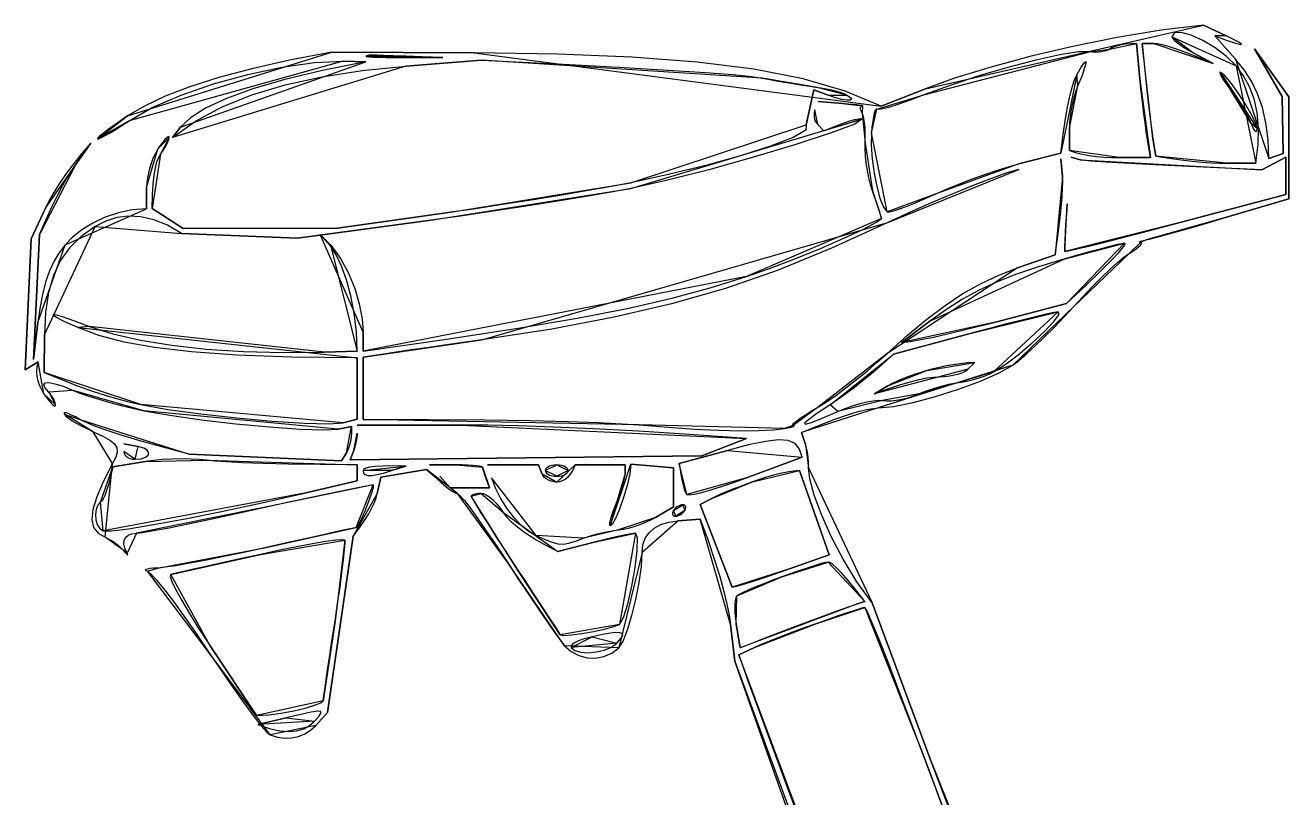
# Model space of a CAD drawing. Extents: x 0.3 to 49.4, y 16 to 54.1.
# Drawn here: x 10.22 to 18.91, y 45.17 to 50.48 of the extents above; entities that cross this region are included whole.
import ezdxf

# ---------------------------------------------------------------- set-up
doc = ezdxf.new("R2010")
doc.units = 0
doc.layers.get('0').update_dxf_attribs({"linetype": 'CONTINUOUS'})

msp = doc.modelspace()

# ---------------------------------------------------------------- linework, layer by layer
at = {"color": 178}
for points in [[(18.3217, 50.4798), (18.0317, 50.4455), (17.7286, 50.3957), (17.4236, 50.3341), (17.1281, 50.2644), (16.8533, 50.1903), (16.6104, 50.1154), (16.4107, 50.0434), (18.3217, 50.4798)], [(18.4782, 50.4071), (18.3217, 50.4798), (18.4782, 50.4071)], [(18.5468, 50.2007), (18.4811, 50.2659), (18.402, 50.3253), (18.3182, 50.375), (18.2381, 50.4111), (18.1703, 50.4298), (18.1234, 50.4273), (18.1059, 50.3997), (18.5468, 50.2007)], [(18.1059, 50.3997), (18.1096, 50.3904), (18.1203, 50.3779), (18.1371, 50.363), (18.159, 50.3463), (18.1852, 50.3285), (18.215, 50.3101), (18.2473, 50.292), (18.1059, 50.3997)], [(18.3996, 50.4068), (18.4852, 50.3754), (18.5436, 50.3559), (18.5764, 50.3475), (18.5849, 50.3493), (18.5705, 50.3604), (18.5344, 50.38), (18.4782, 50.4071), (18.3996, 50.4068)], [(18.5439, 50.2457), (18.3996, 50.4068), (18.5439, 50.2457)], [(17.5383, 50.2977), (17.4633, 50.2973), (17.3354, 50.2767), (17.169, 50.2396), (16.9782, 50.1897), (16.7771, 50.1307), (16.58, 50.0663), (16.4011, 50.0003), (17.5383, 50.2977)], [(17.6754, 50.3151), (17.66, 50.3072), (17.6417, 50.3009), (17.6216, 50.2964), (17.6003, 50.2937), (17.5788, 50.2929), (17.5578, 50.2943), (17.5383, 50.2977), (17.6754, 50.3151)], [(17.8618, 50.3533), (17.8219, 50.3519), (17.7871, 50.3488), (17.7569, 50.3443), (17.731, 50.3384), (17.709, 50.3314), (17.6906, 50.3236), (17.6754, 50.3151), (17.8618, 50.3533)], [(17.8881, 50.0889), (17.8618, 50.3533), (17.8881, 50.0889)], [(17.9819, 50.3533), (17.9009, 50.3533), (17.9819, 50.3533)], [(17.9009, 50.3533), (17.9172, 50.1917), (17.9313, 50.0567), (17.9433, 49.9461), (17.9535, 49.8575), (17.962, 49.7888), (17.9689, 49.7376), (17.9744, 49.7018), (17.9009, 50.3533)], [(18.3887, 50.2162), (18.289, 50.2572), (18.2054, 50.2898), (18.1365, 50.3147), (18.0811, 50.3328), (18.0378, 50.3447), (18.0051, 50.3512), (17.9819, 50.3533), (18.3887, 50.2162)], [(18.9088, 49.9872), (18.6738, 50.3187), (18.9088, 49.9872)], [(18.6738, 50.3187), (18.8637, 49.9902), (18.6738, 50.3187)], [(12.329, 50.2945), (12.0383, 50.2394), (11.7797, 50.181), (11.552, 50.1199), (11.354, 50.0564), (11.1845, 49.991), (11.0421, 49.9241), (10.9257, 49.8561), (12.329, 50.2945)], [(10.9358, 49.8226), (11.0955, 49.9133), (11.2932, 49.9991), (11.5162, 50.0765), (11.7517, 50.142), (11.9872, 50.1921), (12.21, 50.2232), (12.4073, 50.2319), (10.9358, 49.8226)], [(12.564, 50.2287), (12.2652, 50.169), (12.0061, 50.1064), (11.7863, 50.0416), (11.6052, 49.9755), (11.4623, 49.9091), (11.3572, 49.8431), (11.2893, 49.7786), (12.564, 50.2287)], [(13.3081, 50.2897), (12.329, 50.2945), (13.3081, 50.2897)], [(12.4073, 50.2319), (12.564, 50.2287), (12.4073, 50.2319)], [(12.6031, 50.2749), (12.5982, 50.2747), (12.5926, 50.274), (12.5866, 50.273), (12.5805, 50.2717), (12.5746, 50.2701), (12.569, 50.2683), (12.564, 50.2663), (12.6031, 50.2749)], [(12.564, 50.2663), (12.5668, 50.2643), (12.5834, 50.2625), (12.6122, 50.2609), (12.6517, 50.2595), (12.7003, 50.2585), (12.7564, 50.2579), (12.8186, 50.2576), (12.564, 50.2663)], [(13.0927, 50.2576), (12.9515, 50.2628), (12.8383, 50.2669), (12.7505, 50.2701), (12.6857, 50.2723), (12.6412, 50.2738), (12.6145, 50.2747), (12.6031, 50.2749), (13.0927, 50.2576)], [(12.8186, 50.2576), (13.0927, 50.2576), (12.8186, 50.2576)], [(12.8384, 50.198), (13.3585, 50.2396), (12.8384, 50.198)], [(16.1058, 49.9222), (15.8595, 50.0261), (15.5696, 50.1104), (15.2314, 50.1766), (14.8406, 50.2261), (14.3928, 50.2604), (13.8834, 50.2811), (13.3081, 50.2897), (16.1058, 49.9222)], [(13.3585, 50.2396), (13.8782, 50.2141), (14.3024, 50.1916), (14.6397, 50.1719), (14.8985, 50.1547), (15.0872, 50.1399), (15.2143, 50.1273), (15.2883, 50.1165), (13.3585, 50.2396)], [(17.4519, 50.1383), (17.4816, 50.1906), (17.5019, 50.2208), (17.5128, 50.2296), (17.514, 50.2178), (17.5056, 50.186), (17.4875, 50.135), (17.4597, 50.0656), (17.4519, 50.1383)], [(18.2473, 50.292), (18.3887, 50.2162), (18.2473, 50.292)], [(18.7717, 49.5634), (18.7665, 49.6918), (18.7517, 49.808), (18.7276, 49.913), (18.6945, 50.0081), (18.6526, 50.0945), (18.6023, 50.1733), (18.5439, 50.2457), (18.7717, 49.5634)], [(11.2337, 49.707), (11.3932, 49.8209), (11.5753, 49.9188), (11.7804, 50.0016), (12.0088, 50.07), (12.2611, 50.125), (12.5375, 50.1674), (12.8384, 50.198), (11.2337, 49.707)], [(17.3422, 49.6), (17.3577, 49.7292), (17.3736, 49.8382), (17.3895, 49.9286), (17.4054, 50.0022), (17.4212, 50.0605), (17.4368, 50.1053), (17.4519, 50.1383), (17.3422, 49.6)], [(18.4366, 50.1574), (18.4343, 50.154), (18.4372, 50.1443), (18.4448, 50.1291), (18.4567, 50.1092), (18.4724, 50.0853), (18.4914, 50.0583), (18.5132, 50.029), (18.4366, 50.1574)], [(18.6909, 49.7697), (18.6798, 49.8104), (18.649, 49.8733), (18.6052, 49.9479), (18.5553, 50.0241), (18.506, 50.0912), (18.4641, 50.1392), (18.4366, 50.1574), (18.6909, 49.7697)], [(18.6831, 49.5308), (18.6984, 49.6594), (18.7008, 49.7752), (18.6912, 49.8793), (18.6702, 49.9728), (18.6386, 50.0568), (18.5973, 50.1324), (18.5468, 50.2007), (18.6831, 49.5308)], [(15.2883, 50.1165), (15.3411, 50.1065), (15.3976, 50.0962), (15.4555, 50.0861), (15.5125, 50.0766), (15.5664, 50.068), (15.6151, 50.0606), (15.6561, 50.055), (15.2883, 50.1165)], [(15.6438, 50.036), (15.5909, 49.7952), (15.6438, 50.036)], [(15.7416, 49.9988), (15.6438, 50.036), (15.7416, 49.9988)], [(15.6561, 50.055), (15.693, 50.0495), (15.7301, 50.0426), (15.766, 50.0347), (15.7994, 50.0261), (15.829, 50.0172), (15.8535, 50.0082), (15.8715, 49.9995), (15.6561, 50.055)], [(16.4107, 50.0434), (16.1058, 49.9222), (16.4107, 50.0434)], [(17.4597, 50.0656), (17.4462, 50.0293), (17.4339, 49.9882), (17.423, 49.9439), (17.4139, 49.8982), (17.4069, 49.853), (17.4025, 49.8101), (17.4009, 49.7712), (17.4597, 50.0656)], [(17.9579, 49.5699), (17.9442, 49.6532), (17.9318, 49.7337), (17.9208, 49.8112), (17.911, 49.8857), (17.9023, 49.9569), (17.8947, 50.0247), (17.8881, 50.0889), (17.9579, 49.5699)], [(15.8417, 49.9409), (15.6728, 49.9555), (15.8417, 49.9409)], [(15.8715, 49.9995), (15.8962, 49.9821), (15.9027, 49.9705), (15.8932, 49.9646), (15.8701, 49.9645), (15.8356, 49.9701), (15.792, 49.9815), (15.7416, 49.9988), (15.8715, 49.9995)], [(16.4011, 50.0003), (16.3314, 49.9734), (16.2661, 49.9498), (16.2073, 49.9301), (16.157, 49.9149), (16.1171, 49.9047), (16.0896, 49.9002), (16.0766, 49.9021), (16.4011, 50.0003)], [(18.5132, 50.029), (18.5366, 49.997), (18.5601, 49.9627), (18.5829, 49.9274), (18.6041, 49.8925), (18.6229, 49.8593), (18.6384, 49.8293), (18.6498, 49.8038), (18.5132, 50.029)], [(18.8637, 49.9902), (18.8696, 49.5969), (18.8637, 49.9902)], [(18.9088, 49.2853), (18.9088, 49.9872), (18.9088, 49.2853)], [(15.6505, 49.8972), (15.6465, 49.8827), (15.6449, 49.8673), (15.6458, 49.8514), (15.6488, 49.8359), (15.654, 49.8211), (15.6612, 49.8078), (15.6703, 49.7967), (15.6505, 49.8972)], [(15.9789, 49.9244), (15.9816, 49.9252), (15.9755, 49.9268), (15.9614, 49.9288), (15.9401, 49.9314), (15.9125, 49.9344), (15.8794, 49.9376), (15.8417, 49.9409), (15.9789, 49.9244)], [(15.9764, 49.8751), (15.9706, 49.886), (15.9668, 49.8961), (15.9651, 49.9051), (15.9655, 49.9127), (15.9679, 49.9187), (15.9724, 49.9227), (15.9789, 49.9244), (15.9764, 49.8751)], [(15.9963, 49.6695), (15.9977, 49.7069), (15.9974, 49.7437), (15.9957, 49.7787), (15.9926, 49.8106), (15.9883, 49.8381), (15.9829, 49.8601), (15.9764, 49.8751), (15.9963, 49.6695)], [(16.0766, 49.9021), (16.0712, 49.9022), (16.0654, 49.8929), (16.0595, 49.8752), (16.0537, 49.8501), (16.0483, 49.8185), (16.0434, 49.7815), (16.0393, 49.74), (16.0766, 49.9021)], [(10.9257, 49.8561), (10.8758, 49.8227), (10.8305, 49.7912), (10.7913, 49.7628), (10.7592, 49.7384), (10.7356, 49.7188), (10.7217, 49.7052), (10.7188, 49.6983), (10.9257, 49.8561)], [(10.7188, 49.6983), (10.7272, 49.699), (10.7453, 49.7067), (10.7719, 49.7205), (10.8056, 49.7398), (10.845, 49.7637), (10.8888, 49.7916), (10.9358, 49.8226), (10.7188, 49.6983)], [(11.2893, 49.7786), (11.2337, 49.707), (11.2893, 49.7786)], [(15.9749, 49.8341), (15.9248, 49.8004), (15.7623, 49.7391), (15.5196, 49.6599), (15.2285, 49.5723), (14.9211, 49.4861), (14.6293, 49.4107), (14.3852, 49.3559), (15.9749, 49.8341)], [(15.5909, 49.7952), (15.5887, 49.7584), (15.5015, 49.7078), (15.3465, 49.6475), (15.1404, 49.5819), (14.9002, 49.5153), (14.6428, 49.452), (14.3852, 49.3964), (15.5909, 49.7952)], [(15.6703, 49.7967), (15.7124, 49.7545), (15.6703, 49.7967)], [(15.7124, 49.7545), (15.7854, 49.7839), (15.8445, 49.8062), (15.8909, 49.822), (15.9259, 49.8319), (15.9507, 49.8368), (15.9666, 49.8373), (15.9749, 49.8341), (15.7124, 49.7545)], [(18.6498, 49.8038), (18.6592, 49.7818), (18.6677, 49.7653), (18.6751, 49.7544), (18.6813, 49.7493), (18.6861, 49.7501), (18.6893, 49.7568), (18.6909, 49.7697), (18.6498, 49.8038)], [(11.2113, 49.707), (11.2094, 49.7129), (11.2038, 49.7122), (11.1947, 49.7056), (11.1828, 49.6934), (11.1685, 49.6763), (11.1522, 49.6545), (11.1344, 49.6287), (11.2113, 49.707)], [(11.1528, 49.5918), (11.166, 49.6103), (11.1781, 49.6292), (11.1889, 49.6479), (11.198, 49.6658), (11.205, 49.6821), (11.2095, 49.6961), (11.2113, 49.707), (11.1528, 49.5918)], [(16.0393, 49.74), (16.0375, 49.6553), (16.0441, 49.5602), (16.0575, 49.4624), (16.0762, 49.3696), (16.0986, 49.2893), (16.1232, 49.2294), (16.1485, 49.1973), (16.0393, 49.74)], [(17.4009, 49.7712), (17.4009, 49.6175), (17.4009, 49.7712)], [(17.9744, 49.7018), (17.9954, 49.5791), (17.9744, 49.7018)], [(10.6731, 49.6679), (10.6071, 49.5919), (10.5492, 49.5201), (10.4989, 49.4524), (10.4556, 49.3887), (10.4187, 49.3291), (10.3876, 49.2734), (10.3617, 49.2217), (10.6731, 49.6679)], [(10.5684, 49.5203), (10.6731, 49.6679), (10.5684, 49.5203)], [(11.1344, 49.6287), (11.1167, 49.5979), (11.1003, 49.5622), (11.0858, 49.5229), (11.0737, 49.4819), (11.0644, 49.4408), (11.0585, 49.401), (11.0564, 49.3643), (11.1344, 49.6287)], [(16.0476, 49.3398), (16.034, 49.3832), (16.0219, 49.4312), (16.0118, 49.4817), (16.0038, 49.5329), (15.9983, 49.5825), (15.9957, 49.6287), (15.9963, 49.6695), (16.0476, 49.3398)], [(17.4009, 49.6175), (17.4438, 49.6033), (17.4896, 49.592), (17.5377, 49.5833), (17.5876, 49.5771), (17.6386, 49.5729), (17.6901, 49.5706), (17.7414, 49.5699), (17.4009, 49.6175)], [(10.3191, 49.0412), (10.3651, 49.1444), (10.4074, 49.2344), (10.4461, 49.3121), (10.4814, 49.3786), (10.5134, 49.4348), (10.5423, 49.4817), (10.5684, 49.5203), (10.3191, 49.0412)], [(11.0953, 49.2193), (11.0968, 49.3101), (11.1012, 49.3863), (11.108, 49.4492), (11.1169, 49.5), (11.1276, 49.5399), (11.1396, 49.5701), (11.1528, 49.5918), (11.0953, 49.2193)], [(16.4788, 49.3183), (16.5551, 49.352), (16.6396, 49.3866), (16.7288, 49.4209), (16.8191, 49.4535), (16.9069, 49.4832), (16.9888, 49.5087), (17.061, 49.5287), (16.4788, 49.3183)], [(17.061, 49.5287), (17.3422, 49.6), (17.061, 49.5287)], [(17.3534, 49.4385), (17.3422, 49.5616), (17.3534, 49.4385)], [(17.4751, 49.5543), (17.4123, 49.5716), (17.4751, 49.5543)], [(18.7245, 49.4845), (18.3675, 49.5007), (18.0807, 49.5145), (17.8576, 49.5261), (17.6918, 49.5356), (17.5771, 49.5434), (17.507, 49.5496), (17.4751, 49.5543), (18.7245, 49.4845)], [(17.7414, 49.5699), (17.9579, 49.5699), (17.7414, 49.5699)], [(17.9954, 49.5791), (18.0866, 49.5648), (18.1699, 49.5535), (18.2457, 49.5449), (18.3145, 49.5386), (18.3767, 49.5344), (18.4326, 49.532), (18.4826, 49.5312), (17.9954, 49.5791)], [(18.4826, 49.5312), (18.6831, 49.5308), (18.4826, 49.5312)], [(18.8892, 49.5727), (18.7245, 49.4845), (18.8892, 49.5727)], [(18.8696, 49.5969), (18.7717, 49.5634), (18.8696, 49.5969)], [(18.8889, 49.3154), (18.8892, 49.5727), (18.8889, 49.3154)], [(17.0537, 49.4881), (16.9716, 49.4635), (16.8647, 49.426), (16.7387, 49.3778), (16.5989, 49.3211), (16.4511, 49.2581), (16.3006, 49.1911), (16.1529, 49.1224), (17.0537, 49.4881)], [(17.303, 48.9004), (17.3211, 49.0279), (17.335, 49.1359), (17.3448, 49.2259), (17.3512, 49.2995), (17.3545, 49.3585), (17.355, 49.4042), (17.3534, 49.4385), (17.303, 48.9004)], [(11.0564, 49.3643), (11.0561, 49.2175), (11.0564, 49.3643)], [(14.3852, 49.3559), (14.2494, 49.3305), (14.0784, 49.301), (13.8809, 49.2686), (13.6653, 49.2346), (13.44, 49.2004), (13.2137, 49.1674), (12.9948, 49.1368), (14.3852, 49.3559)], [(14.3852, 49.3964), (14.253, 49.3711), (14.0924, 49.3424), (13.9111, 49.3115), (13.7167, 49.2796), (13.5169, 49.248), (13.3194, 49.2179), (13.1319, 49.1907), (14.3852, 49.3964)], [(16.1085, 49.1512), (16.1068, 49.1597), (16.1022, 49.1763), (16.095, 49.1998), (16.0856, 49.229), (16.0743, 49.2629), (16.0615, 49.3002), (16.0476, 49.3398), (16.1085, 49.1512)], [(16.1485, 49.1973), (16.1632, 49.1969), (16.1921, 49.2036), (16.2331, 49.2167), (16.2844, 49.2355), (16.3437, 49.2591), (16.4092, 49.287), (16.4788, 49.3183), (16.1485, 49.1973)], [(18.1351, 49.1155), (18.8889, 49.3154), (18.1351, 49.1155)], [(18.4584, 49.1515), (18.9088, 49.2853), (18.4584, 49.1515)], [(10.3617, 49.2217), (10.262, 49.0105), (10.3617, 49.2217)], [(11.0561, 49.2175), (10.9578, 49.2101), (10.8623, 49.1898), (10.7714, 49.1587), (10.6873, 49.1189), (10.6121, 49.0726), (10.5477, 49.0219), (10.4962, 48.969), (11.0561, 49.2175)], [(11.2974, 49.0477), (11.199, 49.1041), (11.1055, 49.142), (11.0166, 49.1625), (10.9323, 49.1668), (10.8521, 49.1561), (10.776, 49.1316), (10.7036, 49.0945), (11.2974, 49.0477)], [(11.3072, 49.0804), (11.0953, 49.2193), (11.3072, 49.0804)], [(13.1319, 49.1907), (12.3682, 49.083), (13.1319, 49.1907)], [(17.3857, 49.2523), (17.3799, 49.1791), (17.3751, 49.1113), (17.3715, 49.051), (17.3691, 49.0001), (17.368, 48.9607), (17.3683, 48.9348), (17.3702, 48.9243), (17.3857, 49.2523)], [(10.7036, 49.0945), (10.6061, 49.0258), (10.5262, 48.9485), (10.4629, 48.8601), (10.4152, 48.7584), (10.3818, 48.6412), (10.3618, 48.5061), (10.3541, 48.3509), (10.7036, 49.0945)], [(12.3682, 49.083), (11.3072, 49.0804), (12.3682, 49.083)], [(12.9948, 49.1368), (12.094, 49.0144), (12.9948, 49.1368)], [(16.1529, 49.1224), (15.7654, 48.9456), (15.3975, 48.796), (15.0353, 48.6697), (14.6647, 48.5626), (14.2716, 48.4705), (13.8419, 48.3895), (13.3616, 48.3154), (16.1529, 49.1224)], [(15.1817, 48.751), (15.3399, 48.8068), (15.5138, 48.8736), (15.6889, 48.945), (15.8505, 49.0149), (15.9841, 49.0767), (16.0749, 49.1243), (16.1085, 49.1512), (15.1817, 48.751)], [(17.3702, 48.9243), (17.3927, 48.9276), (17.452, 48.9409), (17.5433, 48.963), (17.6619, 48.9926), (17.8032, 49.0287), (17.9625, 49.0701), (18.1351, 49.1155), (17.3702, 48.9243)], [(17.9296, 49.0034), (17.9595, 49.0102), (18.01, 49.0233), (18.0778, 49.0419), (18.1598, 49.0648), (18.2528, 49.0914), (18.3533, 49.1206), (18.4584, 49.1515), (17.9296, 49.0034)], [(10.262, 49.0105), (10.2222, 48.1091), (10.262, 49.0105)], [(10.2786, 48.1796), (10.3191, 49.0412), (10.2786, 48.1796)], [(12.094, 49.0144), (11.2974, 49.0477), (12.094, 49.0144)], [(12.3219, 48.9568), (12.2507, 49.0412), (12.3219, 48.9568)], [(12.2507, 49.0412), (12.3256, 48.9648), (12.3904, 48.8741), (12.4445, 48.7737), (12.4875, 48.6682), (12.5188, 48.5623), (12.5379, 48.4606), (12.5444, 48.3678), (12.2507, 49.0412)], [(17.8905, 48.9856), (17.8836, 48.9867), (17.8813, 48.9885), (17.8833, 48.9909), (17.8894, 48.9936), (17.8993, 48.9967), (17.9128, 49), (17.9296, 49.0034), (17.8905, 48.9856)], [(10.4962, 48.969), (10.4536, 48.9129), (10.4178, 48.8545), (10.3879, 48.7911), (10.3631, 48.72), (10.3424, 48.6386), (10.3249, 48.5442), (10.3096, 48.4342), (10.4962, 48.969)], [(12.5052, 48.2383), (12.4997, 48.3695), (12.4842, 48.4971), (12.4606, 48.6176), (12.4308, 48.7274), (12.3965, 48.8229), (12.3596, 48.9005), (12.3219, 48.9568), (12.5052, 48.2383)], [(17.7799, 48.9801), (17.7595, 48.9767), (17.7217, 48.9681), (17.6691, 48.9551), (17.6042, 48.9381), (17.5297, 48.918), (17.448, 48.8954), (17.3617, 48.871), (17.7799, 48.9801)], [(17.3813, 48.5647), (17.5132, 48.6898), (17.6154, 48.7889), (17.6908, 48.8645), (17.7421, 48.9191), (17.7722, 48.9549), (17.7838, 48.9745), (17.7799, 48.9801), (17.3813, 48.5647)], [(17.4293, 48.5433), (17.4926, 48.6125), (17.557, 48.6799), (17.6199, 48.7431), (17.6792, 48.8), (17.7324, 48.8482), (17.7771, 48.8856), (17.8112, 48.91), (17.4293, 48.5433)], [(17.8112, 48.91), (17.8372, 48.9265), (17.8592, 48.942), (17.8765, 48.9558), (17.8888, 48.9675), (17.8956, 48.9767), (17.8963, 48.9829), (17.8905, 48.9856), (17.8112, 48.91)], [(17.3617, 48.871), (17.1886, 48.8188), (17.0373, 48.7674), (16.9031, 48.7145), (16.7811, 48.6578), (16.6667, 48.5953), (16.555, 48.5246), (16.4414, 48.4435), (17.3617, 48.871)], [(17.0442, 48.8101), (17.303, 48.9004), (17.0442, 48.8101)], [(12.5444, 48.2374), (13.1348, 48.3223), (13.6246, 48.3979), (14.0314, 48.4673), (14.3729, 48.534), (14.6667, 48.6012), (14.9304, 48.6725), (15.1817, 48.751), (12.5444, 48.2374)], [(16.1448, 48.2192), (16.2869, 48.3477), (16.4196, 48.4583), (16.5458, 48.5529), (16.6684, 48.6335), (16.7904, 48.7019), (16.9147, 48.7602), (17.0442, 48.8101), (16.1448, 48.2192)], [(16.8918, 48.4378), (17.3813, 48.5647), (16.8918, 48.4378)], [(10.5845, 48.4002), (10.49, 48.4428), (10.4332, 48.4719), (10.4128, 48.4873), (10.4272, 48.4888), (10.475, 48.4762), (10.5546, 48.4495), (10.6647, 48.4084), (10.5845, 48.4002)], [(17.3226, 48.5074), (17.2949, 48.5031), (17.242, 48.4918), (17.1676, 48.4743), (17.0752, 48.4517), (16.9686, 48.4247), (16.8513, 48.3943), (16.7271, 48.3613), (17.3226, 48.5074)], [(16.8787, 48.0945), (16.9574, 48.1435), (17.0494, 48.2129), (17.1436, 48.2924), (17.229, 48.3719), (17.2947, 48.441), (17.3295, 48.4896), (17.3226, 48.5074), (16.8787, 48.0945)], [(17.0111, 48.1417), (17.0534, 48.174), (17.1058, 48.2187), (17.1657, 48.2735), (17.2306, 48.3358), (17.2979, 48.4032), (17.3649, 48.4731), (17.4293, 48.5433), (17.0111, 48.1417)], [(10.3096, 48.4342), (10.2786, 48.1796), (10.3096, 48.4342)], [(12.5052, 48.1916), (12.0535, 48.1974), (11.6767, 48.2112), (11.3653, 48.2329), (11.1099, 48.2626), (10.901, 48.3003), (10.729, 48.3462), (10.5845, 48.4002), (12.5052, 48.1916)], [(10.6647, 48.4084), (10.8248, 48.3565), (11.014, 48.3128), (11.2288, 48.2779), (11.466, 48.2519), (11.7225, 48.2354), (11.9949, 48.2285), (12.28, 48.2318), (10.6647, 48.4084)], [(16.4414, 48.4435), (16.2455, 48.2971), (16.4414, 48.4435)], [(16.2455, 48.2971), (16.3054, 48.3045), (16.3796, 48.3174), (16.4661, 48.3349), (16.5626, 48.3564), (16.6671, 48.3812), (16.7776, 48.4085), (16.8918, 48.4378), (16.2455, 48.2971)], [(10.3541, 48.3509), (10.3511, 48.0913), (10.3541, 48.3509)], [(12.5444, 48.3678), (12.5444, 48.2374), (12.5444, 48.3678)], [(13.3616, 48.3154), (13.2297, 48.2967), (13.1018, 48.2785), (12.9822, 48.2614), (12.8752, 48.246), (12.785, 48.2328), (12.7157, 48.2226), (12.6717, 48.2158), (13.3616, 48.3154)], [(16.7271, 48.3613), (16.1904, 48.2172), (16.7271, 48.3613)], [(12.28, 48.2318), (12.5052, 48.2383), (12.28, 48.2318)], [(12.6717, 48.2158), (12.5444, 48.1956), (12.6717, 48.2158)], [(15.6748, 47.8548), (15.7302, 47.8895), (15.7943, 47.9337), (15.8643, 47.9851), (15.9372, 48.0417), (16.0101, 48.101), (16.0803, 48.1609), (16.1448, 48.2192), (15.6748, 47.8548)], [(16.1904, 48.2172), (16.1191, 48.1514), (16.0508, 48.0915), (15.9856, 48.0372), (15.9236, 47.9882), (15.8647, 47.9441), (15.8091, 47.9047), (15.7569, 47.8695), (16.1904, 48.2172)], [(10.2222, 48.1091), (10.3111, 48.1641), (10.2222, 48.1091)], [(10.3111, 48.1641), (10.3017, 48.1304), (10.2985, 48.0973), (10.3008, 48.0648), (10.3079, 48.0332), (10.3191, 48.0025), (10.3336, 47.9729), (10.3509, 47.9446), (10.3111, 48.1641)], [(12.5052, 47.7698), (12.5052, 48.1916), (12.5052, 47.7698)], [(12.5444, 48.1956), (12.5444, 47.7683), (12.5444, 48.1956)], [(16.0863, 47.8467), (16.191, 47.8569), (16.3267, 47.8847), (16.4802, 47.9259), (16.6385, 47.9764), (16.7885, 48.032), (16.9171, 48.0885), (17.0111, 48.1417), (16.0863, 47.8467)], [(16.7508, 48.16), (16.7003, 48.1566), (16.6507, 48.1513), (16.6021, 48.1442), (16.5546, 48.1357), (16.5086, 48.1261), (16.4641, 48.1155), (16.4216, 48.1042), (16.7508, 48.16)], [(16.7036, 48.1128), (16.7508, 48.16), (16.7036, 48.1128)], [(10.3511, 48.0913), (10.4703, 48.0419), (10.581, 47.9993), (10.6834, 47.963), (10.7779, 47.9324), (10.8647, 47.907), (10.9443, 47.8863), (11.017, 47.8698), (10.3511, 48.0913)], [(16.0601, 47.9446), (16.1524, 47.9787), (16.2339, 48.006), (16.3053, 48.027), (16.3675, 48.0426), (16.4211, 48.0531), (16.4669, 48.0594), (16.5057, 48.0619), (16.0601, 47.9446)], [(16.4216, 48.1042), (16.3788, 48.0916), (16.3347, 48.0772), (16.291, 48.0616), (16.2492, 48.0454), (16.2112, 48.0293), (16.1784, 48.014), (16.1526, 48), (16.4216, 48.1042)], [(16.5057, 48.0619), (16.5414, 48.064), (16.5767, 48.0684), (16.6102, 48.0746), (16.6409, 48.0825), (16.6675, 48.0918), (16.6888, 48.102), (16.7036, 48.1128), (16.5057, 48.0619)], [(16.6402, 48.0214), (16.6708, 48.0258), (16.7051, 48.0329), (16.7414, 48.0424), (16.7784, 48.0537), (16.8146, 48.0665), (16.8485, 48.0802), (16.8787, 48.0945), (16.6402, 48.0214)], [(10.3831, 47.9557), (10.3568, 47.9867), (10.349, 48.0081), (10.3587, 48.0198), (10.3847, 48.0217), (10.4261, 48.0137), (10.4817, 47.9957), (10.5507, 47.9677), (10.3831, 47.9557)], [(10.4292, 47.8682), (10.428, 47.8788), (10.4246, 47.891), (10.4192, 47.9041), (10.412, 47.9177), (10.4034, 47.9311), (10.3937, 47.944), (10.3831, 47.9557), (10.4292, 47.8682)], [(10.5507, 47.9677), (10.5984, 47.9487), (10.6584, 47.9279), (10.7275, 47.9063), (10.8028, 47.8845), (10.8815, 47.8636), (10.9603, 47.8444), (11.0365, 47.8276), (10.5507, 47.9677)], [(16.1526, 48), (16.0601, 47.9446), (16.1526, 48)], [(16.3662, 47.9443), (16.4045, 47.9595), (16.4458, 47.9741), (16.4886, 47.9876), (16.5311, 47.9996), (16.5716, 48.0095), (16.6085, 48.017), (16.6402, 48.0214), (16.3662, 47.9443)], [(10.3509, 47.9446), (10.3688, 47.9188), (10.3852, 47.8972), (10.3997, 47.8803), (10.4119, 47.8684), (10.4211, 47.8622), (10.4271, 47.8619), (10.4292, 47.8682), (10.3509, 47.9446)], [(11.017, 47.8698), (11.202, 47.8369), (11.4295, 47.8057), (11.6766, 47.7782), (11.9207, 47.7564), (12.1392, 47.7423), (12.3093, 47.738), (12.4083, 47.7455), (11.017, 47.8698)], [(15.7569, 47.8695), (15.6654, 47.8085), (15.6064, 47.7659), (15.5803, 47.7416), (15.5871, 47.7354), (15.6272, 47.747), (15.7009, 47.7762), (15.8084, 47.8226), (15.7569, 47.8695)], [(15.8084, 47.8226), (15.8599, 47.8438), (15.9117, 47.8622), (15.9622, 47.8774), (16.0096, 47.8889), (16.0523, 47.8965), (16.0884, 47.8995), (16.1162, 47.8977), (15.8084, 47.8226)], [(16.1162, 47.8977), (16.1423, 47.8952), (16.1742, 47.8962), (16.2103, 47.9005), (16.2491, 47.9077), (16.289, 47.9176), (16.3285, 47.9299), (16.3662, 47.9443), (16.1162, 47.8977)], [(10.5966, 47.7685), (10.567, 47.7853), (10.5411, 47.7984), (10.5197, 47.8078), (10.5033, 47.8132), (10.4926, 47.8143), (10.4883, 47.811), (10.4909, 47.8031), (10.5966, 47.7685)], [(10.4909, 47.8031), (10.5016, 47.7911), (10.5202, 47.7762), (10.5455, 47.7592), (10.5762, 47.7407), (10.6112, 47.7214), (10.6493, 47.7022), (10.6891, 47.6837), (10.4909, 47.8031)], [(11.0365, 47.8276), (11.2155, 47.7962), (11.4334, 47.7659), (11.6692, 47.7387), (11.9021, 47.7166), (12.1112, 47.7016), (12.2756, 47.6957), (12.3744, 47.7008), (11.0365, 47.8276)], [(15.5014, 47.7268), (15.4981, 47.731), (15.5059, 47.7412), (15.5238, 47.7567), (15.5507, 47.7765), (15.5855, 47.8), (15.6272, 47.8264), (15.6748, 47.8548), (15.5014, 47.7268)], [(15.5584, 47.6788), (15.6826, 47.7291), (15.788, 47.769), (15.8761, 47.7995), (15.9484, 47.8216), (16.0066, 47.8362), (16.052, 47.8442), (16.0863, 47.8467), (15.5584, 47.6788)], [(11.3499, 47.5287), (11.1605, 47.5791), (11.0029, 47.6235), (10.8744, 47.6621), (10.7722, 47.6955), (10.6937, 47.7241), (10.636, 47.7483), (10.5966, 47.7685), (11.3499, 47.5287)], [(12.3744, 47.7008), (12.4661, 47.7183), (12.3744, 47.7008)], [(12.4083, 47.7455), (12.5052, 47.7698), (12.4083, 47.7455)], [(12.4661, 47.7183), (12.4648, 47.6791), (12.4619, 47.6449), (12.4575, 47.6155), (12.452, 47.5903), (12.4454, 47.5692), (12.438, 47.5515), (12.4301, 47.5371), (12.4661, 47.7183)], [(13.22, 47.7292), (12.5052, 47.7292), (13.22, 47.7292)], [(12.5444, 47.7683), (12.9956, 47.7671), (13.3773, 47.7641), (13.6953, 47.7595), (13.9552, 47.7536), (14.1628, 47.7465), (14.3238, 47.7385), (14.4439, 47.7299), (12.5444, 47.7683)], [(15.1798, 47.6363), (14.7881, 47.6641), (14.4381, 47.6862), (14.1272, 47.7031), (13.8526, 47.7154), (13.6117, 47.7234), (13.4017, 47.7279), (13.22, 47.7292), (15.1798, 47.6363)], [(14.4439, 47.7299), (14.6417, 47.714), (14.8246, 47.7021), (14.9904, 47.6943), (15.1372, 47.6907), (15.2629, 47.6913), (15.3654, 47.6961), (15.4426, 47.7053), (14.4439, 47.7299)], [(15.4426, 47.7053), (15.464, 47.7094), (15.4816, 47.7133), (15.4952, 47.717), (15.5043, 47.7204), (15.5086, 47.7232), (15.5077, 47.7254), (15.5014, 47.7268), (15.4426, 47.7053)], [(10.6891, 47.6837), (10.756, 47.6526), (10.8046, 47.6254), (10.8362, 47.5996), (10.8525, 47.573), (10.8547, 47.5432), (10.8444, 47.5077), (10.823, 47.4643), (10.6891, 47.6837)], [(12.5052, 47.6736), (12.5046, 47.6592), (12.5027, 47.6427), (12.4998, 47.6247), (12.4959, 47.6061), (12.4913, 47.5875), (12.4861, 47.5698), (12.4805, 47.5535), (12.5052, 47.6736)], [(14.8747, 47.5171), (15.1798, 47.6363), (14.8747, 47.5171)], [(15.563, 47.5091), (15.5452, 47.5642), (15.5143, 47.6015), (15.4671, 47.622), (15.4003, 47.6266), (15.3108, 47.6163), (15.1954, 47.5921), (15.051, 47.555), (15.563, 47.5091)], [(15.5856, 47.5963), (15.5584, 47.6788), (15.5856, 47.5963)], [(10.9969, 47.5822), (10.8995, 47.6008), (10.9969, 47.5822)], [(10.8995, 47.5475), (10.9015, 47.5353), (10.9072, 47.5241), (10.9162, 47.5142), (10.928, 47.5059), (10.9421, 47.4996), (10.9581, 47.4956), (10.9755, 47.4942), (10.8995, 47.5475)], [(10.9755, 47.4942), (11.0189, 47.4979), (11.0497, 47.5079), (11.0673, 47.5222), (11.0713, 47.5387), (11.0613, 47.5555), (11.0366, 47.5707), (10.9969, 47.5822), (10.9755, 47.4942)], [(12.3953, 47.4821), (11.3499, 47.5287), (12.3953, 47.4821)], [(12.4301, 47.5371), (12.3953, 47.4821), (12.4301, 47.5371)], [(12.4805, 47.5535), (12.4557, 47.489), (12.4805, 47.5535)], [(12.4557, 47.489), (14.8747, 47.5171), (12.4557, 47.489)], [(15.051, 47.555), (14.7181, 47.465), (15.051, 47.555)], [(15.6077, 47.4355), (15.6081, 47.4556), (15.6071, 47.4782), (15.6049, 47.5026), (15.6014, 47.5275), (15.597, 47.5521), (15.5916, 47.5754), (15.5856, 47.5963), (15.6077, 47.4355)], [(10.823, 47.4643), (10.7586, 47.3394), (10.7134, 47.2346), (10.6873, 47.1481), (10.6802, 47.0787), (10.692, 47.0248), (10.7224, 46.9848), (10.7713, 46.9573), (10.823, 47.4643)], [(10.8247, 47.4429), (10.8091, 47.3758), (10.7948, 47.3214), (10.7817, 47.2784), (10.7696, 47.2457), (10.7587, 47.2223), (10.7488, 47.207), (10.7398, 47.1986), (10.8247, 47.4429)], [(11.0481, 47.4783), (10.8247, 47.4429), (11.0481, 47.4783)], [(11.4674, 47.4872), (11.4167, 47.4924), (11.3586, 47.4953), (11.2958, 47.496), (11.2308, 47.4946), (11.1661, 47.4912), (11.1044, 47.4857), (11.0481, 47.4783), (11.4674, 47.4872)], [(12.5052, 47.455), (12.2479, 47.4574), (12.0329, 47.4608), (11.8567, 47.465), (11.7156, 47.4698), (11.6061, 47.4753), (11.5245, 47.4811), (11.4674, 47.4872), (12.5052, 47.455)], [(12.5052, 47.3445), (12.5052, 47.455), (12.5052, 47.3445)], [(12.8381, 47.4472), (12.7502, 47.4485), (12.6804, 47.4474), (12.627, 47.4442), (12.5883, 47.4391), (12.5628, 47.4325), (12.5487, 47.4247), (12.5444, 47.4159), (12.8381, 47.4472)], [(12.7402, 47.4159), (12.8381, 47.4472), (12.7402, 47.4159)], [(13.1846, 47.455), (13.0022, 47.455), (13.1846, 47.455)], [(13.3669, 47.4386), (13.362, 47.4424), (13.3483, 47.4458), (13.3267, 47.4489), (13.2984, 47.4514), (13.2646, 47.4533), (13.2262, 47.4546), (13.1846, 47.455), (13.3669, 47.4386)], [(13.4144, 47.2984), (13.4002, 47.3359), (13.3889, 47.3666), (13.3802, 47.391), (13.374, 47.4099), (13.3699, 47.4237), (13.3676, 47.4331), (13.3669, 47.4386), (13.4144, 47.2984)], [(13.7501, 47.455), (13.4008, 47.455), (13.7501, 47.455)], [(13.7727, 47.3963), (13.7501, 47.455), (13.7727, 47.3963)], [(13.876, 47.455), (13.8581, 47.454), (13.8417, 47.451), (13.8271, 47.4464), (13.815, 47.4403), (13.8057, 47.433), (13.7998, 47.4248), (13.7977, 47.4159), (13.876, 47.455)], [(14.0019, 47.455), (13.9863, 47.4198), (13.9694, 47.3919), (13.9517, 47.3705), (13.9332, 47.3551), (13.9143, 47.3449), (13.8952, 47.3393), (13.876, 47.3375), (14.0019, 47.455)], [(13.9544, 47.4159), (13.9523, 47.4248), (13.9464, 47.433), (13.9371, 47.4403), (13.9249, 47.4464), (13.9104, 47.451), (13.8939, 47.454), (13.876, 47.455), (13.9544, 47.4159)], [(14.346, 47.455), (14.0019, 47.455), (14.346, 47.455)], [(14.3852, 47.4597), (14.3784, 47.3928), (14.3606, 47.3132), (14.3357, 47.2299), (14.3076, 47.1517), (14.2801, 47.0874), (14.2572, 47.0459), (14.2427, 47.0361), (14.3852, 47.4597)], [(14.346, 47.395), (14.346, 47.455), (14.346, 47.395)], [(14.6789, 47.4354), (14.3852, 47.4597), (14.6789, 47.4354)], [(14.6789, 47.1657), (14.6789, 47.4354), (14.6789, 47.1657)], [(14.7181, 47.465), (14.7267, 47.4085), (14.7349, 47.3622), (14.7428, 47.3251), (14.7503, 47.2964), (14.7574, 47.2752), (14.7641, 47.2606), (14.7704, 47.2516), (14.7181, 47.465)], [(15.1797, 47.3668), (15.563, 47.5091), (15.1797, 47.3668)], [(16.0441, 46.5058), (15.94, 46.6505), (15.8458, 46.8058), (15.7637, 46.963), (15.6964, 47.1133), (15.6463, 47.248), (15.6159, 47.3583), (15.6077, 47.4355), (16.0441, 46.5058)], [(12.143, 47.261), (12.5052, 47.3445), (12.143, 47.261)], [(12.5444, 47.4159), (12.5479, 47.3994), (12.5587, 47.3884), (12.5774, 47.3829), (12.6044, 47.3829), (12.6402, 47.3884), (12.6853, 47.3994), (12.7402, 47.4159), (12.5444, 47.4159)], [(12.6421, 47.258), (12.6668, 47.3706), (12.6421, 47.258)], [(12.6668, 47.3706), (12.9813, 47.4238), (12.6668, 47.3706)], [(12.9813, 47.4238), (13.0348, 47.3745), (13.0792, 47.3353), (13.1154, 47.3053), (13.1441, 47.2835), (13.1661, 47.2691), (13.1822, 47.261), (13.1932, 47.2584), (12.9813, 47.4238)], [(13.0731, 47.3767), (13.144, 47.2984), (13.0731, 47.3767)], [(13.4274, 47.3669), (13.4543, 47.2934), (13.4888, 47.2229), (13.5299, 47.157), (13.5763, 47.0972), (13.6268, 47.045), (13.6804, 47.002), (13.7357, 46.9696), (13.4274, 47.3669)], [(13.876, 47.3375), (13.857, 47.3391), (13.8383, 47.3435), (13.8206, 47.3505), (13.8046, 47.3596), (13.7908, 47.3705), (13.78, 47.3828), (13.7727, 47.3963), (13.876, 47.3375)], [(13.7977, 47.4159), (13.7998, 47.4069), (13.8057, 47.3987), (13.815, 47.3914), (13.8271, 47.3853), (13.8417, 47.3807), (13.8581, 47.3777), (13.876, 47.3767), (13.7977, 47.4159)], [(13.876, 47.3767), (13.8939, 47.3777), (13.9104, 47.3807), (13.9249, 47.3853), (13.9371, 47.3914), (13.9464, 47.3987), (13.9523, 47.4069), (13.9544, 47.4159), (13.876, 47.3767)], [(14.2867, 47.1932), (14.3003, 47.2272), (14.3127, 47.2615), (14.3238, 47.295), (14.3329, 47.3263), (14.34, 47.3542), (14.3444, 47.3775), (14.346, 47.395), (14.2867, 47.1932)], [(14.7704, 47.2516), (14.7865, 47.2492), (14.8209, 47.2542), (14.8711, 47.266), (14.9346, 47.2839), (15.0089, 47.3071), (15.0914, 47.335), (15.1797, 47.3668), (14.7704, 47.2516)], [(15.5457, 47.4159), (15.5036, 47.4122), (15.4594, 47.4055), (15.4133, 47.396), (15.3661, 47.3842), (15.3182, 47.3705), (15.2702, 47.3552), (15.2226, 47.3388), (15.5457, 47.4159)], [(15.7499, 46.8364), (15.5457, 47.4159), (15.7499, 46.8364)], [(10.7569, 47.0013), (10.8136, 47.0008), (10.9325, 47.0157), (11.1044, 47.0443), (11.3205, 47.0848), (11.5716, 47.1355), (11.8488, 47.1948), (12.143, 47.261), (10.7569, 47.0013)], [(11.8394, 47.1568), (12.0143, 47.1957), (12.1758, 47.2308), (12.319, 47.2614), (12.4394, 47.2863), (12.532, 47.3046), (12.5922, 47.3153), (12.6152, 47.3174), (11.8394, 47.1568)], [(12.4776, 46.9654), (12.5201, 47.0223), (12.5552, 47.0736), (12.5835, 47.1196), (12.6057, 47.1608), (12.6224, 47.1973), (12.6343, 47.2296), (12.6421, 47.258), (12.4776, 46.9654)], [(12.6152, 47.3174), (12.6139, 47.2974), (12.601, 47.2541), (12.5804, 47.1971), (12.5558, 47.1359), (12.5312, 47.0802), (12.5105, 47.0397), (12.4974, 47.0239), (12.6152, 47.3174)], [(13.144, 47.2984), (13.4144, 47.2984), (13.144, 47.2984)], [(13.1932, 47.2584), (13.2098, 47.2456), (13.241, 47.2092), (13.2846, 47.1524), (13.3386, 47.078), (13.4008, 46.9889), (13.469, 46.8882), (13.5411, 46.7787), (13.1932, 47.2584)], [(13.3571, 47.2587), (13.3414, 47.2583), (13.327, 47.2569), (13.3143, 47.2546), (13.3037, 47.2516), (13.2955, 47.248), (13.2904, 47.2439), (13.2885, 47.2393), (13.3571, 47.2587)], [(13.51, 47.1279), (13.4889, 47.1577), (13.466, 47.1851), (13.4422, 47.2094), (13.4185, 47.2297), (13.3958, 47.2452), (13.375, 47.2551), (13.3571, 47.2587), (13.51, 47.1279)], [(15.2226, 47.3388), (15.1746, 47.3214), (15.1265, 47.3031), (15.0797, 47.2848), (15.0362, 47.2671), (14.9976, 47.2507), (14.9656, 47.2363), (14.942, 47.2246), (15.2226, 47.3388)], [(10.7398, 47.1986), (10.7202, 47.1781), (10.7085, 47.1486), (10.7044, 47.1139), (10.7075, 47.0779), (10.7175, 47.0445), (10.7341, 47.0177), (10.7569, 47.0013), (10.7398, 47.1986)], [(13.2885, 47.2393), (13.2966, 47.2226), (13.3194, 47.1837), (13.3552, 47.1256), (13.4021, 47.0511), (13.4583, 46.9634), (13.5218, 46.8652), (13.5909, 46.7595), (13.2885, 47.2393)], [(14.2427, 47.0361), (14.2408, 47.0434), (14.2421, 47.0573), (14.2463, 47.0769), (14.2531, 47.1012), (14.2623, 47.1294), (14.2736, 47.1603), (14.2867, 47.1932), (14.2427, 47.0361)], [(14.7423, 47.1809), (14.7327, 47.1798), (14.7226, 47.1769), (14.7125, 47.1722), (14.7027, 47.1662), (14.6935, 47.1589), (14.6855, 47.1506), (14.6789, 47.1417), (14.7423, 47.1809)], [(14.7572, 47.1417), (14.7617, 47.1506), (14.7639, 47.1589), (14.7637, 47.1662), (14.7614, 47.1722), (14.757, 47.1769), (14.7506, 47.1798), (14.7423, 47.1809), (14.7572, 47.1417)], [(14.942, 47.2246), (14.8619, 47.1817), (14.942, 47.2246)], [(14.8619, 47.1817), (15.0833, 46.613), (14.8619, 47.1817)], [(10.9876, 46.9853), (11.028, 46.9899), (11.1042, 47.0029), (11.2109, 47.0232), (11.3431, 47.0498), (11.4953, 47.0816), (11.6625, 47.1176), (11.8394, 47.1568), (10.9876, 46.9853)], [(13.8841, 46.86), (13.7951, 46.9047), (13.7199, 46.9472), (13.6572, 46.9876), (13.606, 47.0259), (13.5652, 47.062), (13.5336, 47.096), (13.51, 47.1279), (13.8841, 46.86)], [(14.3006, 47.0077), (14.3337, 47.0127), (14.3706, 47.0209), (14.4095, 47.032), (14.449, 47.0453), (14.4875, 47.0603), (14.5234, 47.0765), (14.5551, 47.0934), (14.3006, 47.0077)], [(14.5551, 47.0934), (14.6789, 47.1657), (14.5551, 47.0934)], [(14.6789, 47.1417), (14.6744, 47.1327), (14.6723, 47.1245), (14.6724, 47.1172), (14.6748, 47.1112), (14.6792, 47.1065), (14.6856, 47.1036), (14.6939, 47.1025), (14.6789, 47.1417)], [(14.6939, 47.1025), (14.7035, 47.1036), (14.7135, 47.1065), (14.7237, 47.1112), (14.7335, 47.1172), (14.7426, 47.1245), (14.7507, 47.1327), (14.7572, 47.1417), (14.6939, 47.1025)], [(14.7115, 47.0712), (14.8617, 47.0829), (14.7115, 47.0712)], [(14.8617, 47.0829), (14.9163, 46.9344), (14.9612, 46.8027), (14.9973, 46.6866), (15.0255, 46.5852), (15.0465, 46.4971), (15.0613, 46.4212), (15.0705, 46.3565), (14.8617, 47.0829)], [(12.4974, 47.0239), (12.4786, 47.0203), (12.4303, 47.0099), (12.3563, 46.9937), (12.2603, 46.9725), (12.1462, 46.9471), (12.0177, 46.9183), (11.8786, 46.8871), (12.4974, 47.0239)], [(14.0595, 46.9505), (14.0882, 46.9609), (14.1212, 46.9711), (14.1572, 46.9808), (14.1946, 46.9897), (14.2319, 46.9973), (14.2677, 47.0035), (14.3006, 47.0077), (14.0595, 46.9505)], [(14.4635, 46.8535), (14.4689, 46.905), (14.4848, 46.9501), (14.511, 46.9887), (14.5471, 47.0203), (14.5927, 47.0448), (14.6477, 47.0619), (14.7115, 47.0712), (14.4635, 46.8535)], [(10.7713, 46.9573), (10.7885, 46.9498), (10.807, 46.9397), (10.826, 46.9277), (10.8448, 46.9141), (10.8627, 46.8997), (10.8788, 46.8848), (10.8925, 46.8701), (10.7713, 46.9573)], [(10.9222, 46.848), (10.9068, 46.8812), (10.9001, 46.9108), (10.9018, 46.9362), (10.9117, 46.9568), (10.9294, 46.9722), (10.9548, 46.9819), (10.9876, 46.9853), (10.9222, 46.848)], [(12.4202, 46.9369), (12.4022, 46.9403), (12.3566, 46.9369), (12.287, 46.9273), (12.1969, 46.9122), (12.0899, 46.8922), (11.9696, 46.8678), (11.8394, 46.8396), (12.4202, 46.9369)], [(12.2995, 45.7513), (12.4776, 46.9654), (12.2995, 45.7513)], [(12.3517, 46.3798), (12.37, 46.5012), (12.3861, 46.6144), (12.3997, 46.7159), (12.4103, 46.8023), (12.4176, 46.8702), (12.421, 46.9162), (12.4202, 46.9369), (12.3517, 46.3798)], [(13.7357, 46.9696), (13.7957, 46.942), (13.8437, 46.9232), (13.8841, 46.9128), (13.9214, 46.9106), (13.9601, 46.9163), (14.0047, 46.9297), (14.0595, 46.9505), (13.7357, 46.9696)], [(14.1329, 46.9225), (13.8841, 46.86), (14.1329, 46.9225)], [(14.4169, 46.985), (14.4022, 46.9834), (14.376, 46.9787), (14.3401, 46.9713), (14.296, 46.9616), (14.2456, 46.95), (14.1907, 46.9368), (14.1329, 46.9225), (14.4169, 46.985)], [(14.3067, 46.3583), (14.3345, 46.4047), (14.3641, 46.4988), (14.392, 46.6205), (14.4148, 46.75), (14.4289, 46.8673), (14.4307, 46.9523), (14.4169, 46.985), (14.3067, 46.3583)], [(10.8925, 46.8701), (10.9037, 46.8571), (10.9129, 46.8472), (10.9199, 46.8404), (10.9245, 46.837), (10.9266, 46.837), (10.9258, 46.8406), (10.9222, 46.848), (10.8925, 46.8701)], [(11.8786, 46.8871), (11.7362, 46.8558), (11.5982, 46.8267), (11.4693, 46.8008), (11.3539, 46.7788), (11.2565, 46.7618), (11.1819, 46.7505), (11.1344, 46.7457), (11.8786, 46.8871)], [(11.8394, 46.8396), (11.7083, 46.8104), (11.5853, 46.7829), (11.474, 46.7581), (11.3783, 46.7368), (11.302, 46.7198), (11.2489, 46.708), (11.2227, 46.7021), (11.8394, 46.8396)], [(14.302, 46.1969), (14.3319, 46.2435), (14.3631, 46.3204), (14.3935, 46.419), (14.4209, 46.5303), (14.4431, 46.6457), (14.4581, 46.7563), (14.4635, 46.8535), (14.302, 46.1969)], [(15.469, 46.7372), (15.7499, 46.8364), (15.469, 46.7372)], [(11.1344, 46.7457), (11.1048, 46.7442), (11.0809, 46.7419), (11.063, 46.739), (11.0517, 46.7356), (11.0474, 46.7318), (11.0506, 46.7279), (11.0617, 46.7239), (11.1344, 46.7457)], [(13.5411, 46.7787), (13.6143, 46.6668), (13.6856, 46.5595), (13.7526, 46.4601), (13.8128, 46.3721), (13.8641, 46.2991), (13.9038, 46.2444), (13.9298, 46.2115), (13.5411, 46.7787)], [(13.5909, 46.7595), (13.6603, 46.6541), (13.7244, 46.5565), (13.7814, 46.4695), (13.8295, 46.3962), (13.8666, 46.3394), (13.891, 46.302), (13.9007, 46.2869), (13.5909, 46.7595)], [(15.0833, 46.613), (15.1222, 46.6231), (15.1683, 46.6365), (15.2206, 46.6528), (15.2779, 46.6715), (15.3392, 46.6921), (15.4032, 46.7142), (15.469, 46.7372), (15.0833, 46.613)], [(15.7415, 46.7871), (15.7241, 46.7839), (15.6941, 46.7759), (15.6534, 46.7637), (15.604, 46.7479), (15.5479, 46.7291), (15.4869, 46.708), (15.4231, 46.6851), (15.7415, 46.7871)], [(15.9955, 46.5143), (15.9315, 46.5966), (15.8783, 46.6618), (15.835, 46.7115), (15.8005, 46.7473), (15.7741, 46.7708), (15.7547, 46.7835), (15.7415, 46.7871), (15.9955, 46.5143)], [(11.0617, 46.7239), (11.0859, 46.7055), (11.1267, 46.6609), (11.1813, 46.5934), (11.2472, 46.5064), (11.3217, 46.4035), (11.4024, 46.2879), (11.4865, 46.1632), (11.0617, 46.7239)], [(11.2227, 46.7021), (11.2185, 46.6879), (11.2303, 46.652), (11.257, 46.5962), (11.2976, 46.5224), (11.3511, 46.4325), (11.4165, 46.3282), (11.4928, 46.2115), (11.2227, 46.7021)], [(15.4231, 46.6851), (15.3595, 46.6614), (15.2993, 46.6381), (15.2445, 46.6158), (15.1968, 46.5955), (15.1581, 46.5778), (15.1304, 46.5637), (15.1154, 46.5539), (15.4231, 46.6851)], [(15.1154, 46.5539), (15.1085, 46.5424), (15.1036, 46.5235), (15.1006, 46.4984), (15.0997, 46.4682), (15.1009, 46.4342), (15.1041, 46.3976), (15.1096, 46.3594), (15.1154, 46.5539)], [(15.1371, 46.1963), (15.2288, 46.2334), (15.3562, 46.2828), (15.5027, 46.3385), (15.6515, 46.3941), (15.7858, 46.4436), (15.889, 46.4808), (15.9443, 46.4995), (15.1371, 46.1963)], [(15.9949, 46.4751), (15.9812, 46.472), (15.9526, 46.4634), (15.9112, 46.45), (15.8589, 46.4325), (15.7979, 46.4117), (15.7303, 46.3881), (15.658, 46.3626), (15.9949, 46.4751)], [(15.9443, 46.4995), (15.9955, 46.5143), (15.9443, 46.4995)], [(16.3932, 45.4674), (16.3069, 45.6979), (16.2264, 45.9098), (16.154, 46.097), (16.0922, 46.2533), (16.0435, 46.3725), (16.0103, 46.4485), (15.9949, 46.4751), (16.3932, 45.4674)], [(16.4465, 45.427), (16.0441, 46.5058), (16.4465, 45.427)], [(12.2702, 45.8328), (12.2724, 45.8512), (12.2786, 45.8951), (12.2882, 45.9611), (12.3008, 46.0459), (12.3159, 46.1462), (12.3331, 46.2586), (12.3517, 46.3798), (12.2702, 45.8328)], [(13.9007, 46.2869), (13.9243, 46.2822), (13.9771, 46.2856), (14.0486, 46.2952), (14.128, 46.3091), (14.2046, 46.3256), (14.2677, 46.3426), (14.3067, 46.3583), (13.9007, 46.2869)], [(14.2897, 46.2293), (14.3175, 46.2602), (14.3297, 46.2824), (14.3253, 46.2962), (14.3031, 46.302), (14.2622, 46.2998), (14.2016, 46.2902), (14.12, 46.2732), (14.2897, 46.2293)], [(15.0705, 46.3565), (15.0996, 46.1038), (15.0705, 46.3565)], [(15.1096, 46.3594), (15.1371, 46.1963), (15.1096, 46.3594)], [(15.658, 46.3626), (15.5836, 46.3357), (15.5095, 46.3084), (15.4385, 46.2816), (15.3731, 46.2564), (15.3159, 46.2338), (15.2695, 46.2147), (15.2365, 46.2001), (15.658, 46.3626)], [(14.12, 46.2732), (14.0824, 46.2637), (14.049, 46.2531), (14.0206, 46.2418), (13.9982, 46.2304), (13.9826, 46.2192), (13.9747, 46.2086), (13.9755, 46.1993), (14.12, 46.2732)], [(13.9755, 46.1993), (14.001, 46.178), (14.0417, 46.1661), (14.0925, 46.1631), (14.1479, 46.1684), (14.2028, 46.1815), (14.2518, 46.202), (14.2897, 46.2293), (13.9755, 46.1993)], [(11.4865, 46.1632), (11.5704, 46.0384), (11.6506, 45.9225), (11.7244, 45.8189), (11.7894, 45.7311), (11.8428, 45.6627), (11.8823, 45.6169), (11.9052, 45.5974), (11.4865, 46.1632)], [(11.4928, 46.2115), (11.8118, 45.7317), (11.4928, 46.2115)], [(13.9298, 46.2115), (13.9751, 46.1713), (14.0276, 46.1436), (14.0845, 46.1285), (14.1432, 46.1262), (14.2008, 46.1368), (14.2547, 46.1603), (14.302, 46.1969), (13.9298, 46.2115)], [(15.2365, 46.2001), (15.1282, 46.1495), (15.2365, 46.2001)], [(15.1282, 46.1495), (15.1947, 45.9591), (15.3151, 45.6291), (15.4666, 45.2205), (15.6259, 44.7947), (15.7701, 44.413), (15.8761, 44.1364), (15.9208, 44.0264), (15.1282, 46.1495)], [(15.0996, 46.1038), (15.3325, 45.4739), (15.5168, 44.9703), (15.657, 44.5816), (15.7575, 44.296), (15.8229, 44.1022), (15.8576, 43.9886), (15.8663, 43.9435), (15.0996, 46.1038)], [(11.8118, 45.7317), (11.8946, 45.7361), (11.9824, 45.7473), (12.0688, 45.7634), (12.1472, 45.782), (12.2113, 45.8013), (12.2544, 45.8189), (12.2702, 45.8328), (11.8118, 45.7317)], [(12.0161, 45.7153), (11.8207, 45.669), (12.0161, 45.7153)], [(11.8207, 45.669), (11.9008, 45.6422), (11.9719, 45.6264), (12.0347, 45.6211), (12.0894, 45.6257), (12.1368, 45.6395), (12.1774, 45.662), (12.2115, 45.6926), (11.8207, 45.669)], [(12.2115, 45.6926), (12.2399, 45.7247), (12.2551, 45.7466), (12.2538, 45.7586), (12.2326, 45.761), (12.1882, 45.7544), (12.1171, 45.739), (12.0161, 45.7153), (12.2115, 45.6926)], [(12.2193, 45.6632), (12.2995, 45.7513), (12.2193, 45.6632)], [(11.9052, 45.5974), (11.9554, 45.5824), (12.005, 45.5757), (12.0534, 45.5773), (12.0997, 45.587), (12.1433, 45.6047), (12.1834, 45.6301), (12.2193, 45.6632), (11.9052, 45.5974)], [(16.8205, 44.3251), (16.7949, 44.3919), (16.7541, 44.4998), (16.7001, 44.6435), (16.6351, 44.8176), (16.5609, 45.0165), (16.4796, 45.2349), (16.3932, 45.4674), (16.8205, 44.3251)], [(16.8843, 44.3252), (16.8656, 44.3591), (16.8277, 44.4454), (16.7735, 44.5774), (16.7056, 44.7483), (16.6267, 44.9513), (16.5394, 45.1798), (16.4465, 45.427), (16.8843, 44.3252)]]:
    msp.add_lwpolyline(points, dxfattribs=at)

doc.saveas('drawing.dxf')
